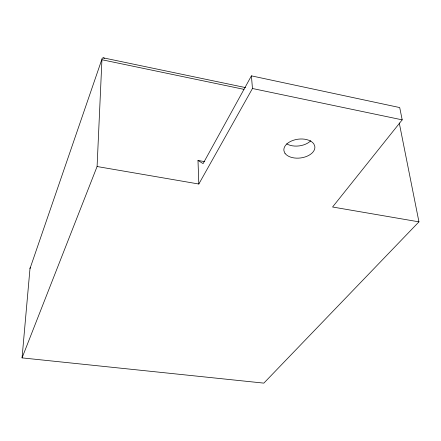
<?xml version="1.0" encoding="UTF-8"?>
<svg xmlns="http://www.w3.org/2000/svg" width="441" height="441" viewBox="0 0 441 441"><rect width="100%" height="100%" fill="white"/><g stroke="black" fill="none" stroke-linecap="round" stroke-linejoin="round"><path stroke-width="0.66" d="M399.265 123.011L418.95 221.856L263.845 383.124L22.05 357.888L97.086 166.527L101.987 58.587L102.566 57.958L103.442 57.876L245.571 87.605M22.05 357.888L29.988 268.619A5.176 4.404 15.1 0 1 30.269 267.5M29.988 268.619L101.75 59.706L243.967 89.352M418.95 221.856L332.569 207.005L402.192 119.853L399.711 107.565L251.414 75.858L203.086 163.622L197.992 160.441L198.825 184.018L97.086 166.527M198.825 184.018L252.461 88.503L251.414 75.858M197.992 160.441L204.767 161.66M252.461 88.503L402.192 119.853M103.442 57.876L104.556 58.328M310.789 140.712A15.452 9.553 -7.3 0 1 286.694 143.854M284.974 153.27L283.965 150.954A15.6 9.465 -7.2 0 1 295.69 139.621A15.6 9.465 -7.2 0 1 313.92 144.097L314.824 146.456A15.6 9.465 -7.2 0 1 303.039 157.525A15.6 9.465 -7.2 0 1 284.974 153.27"/></g></svg>
